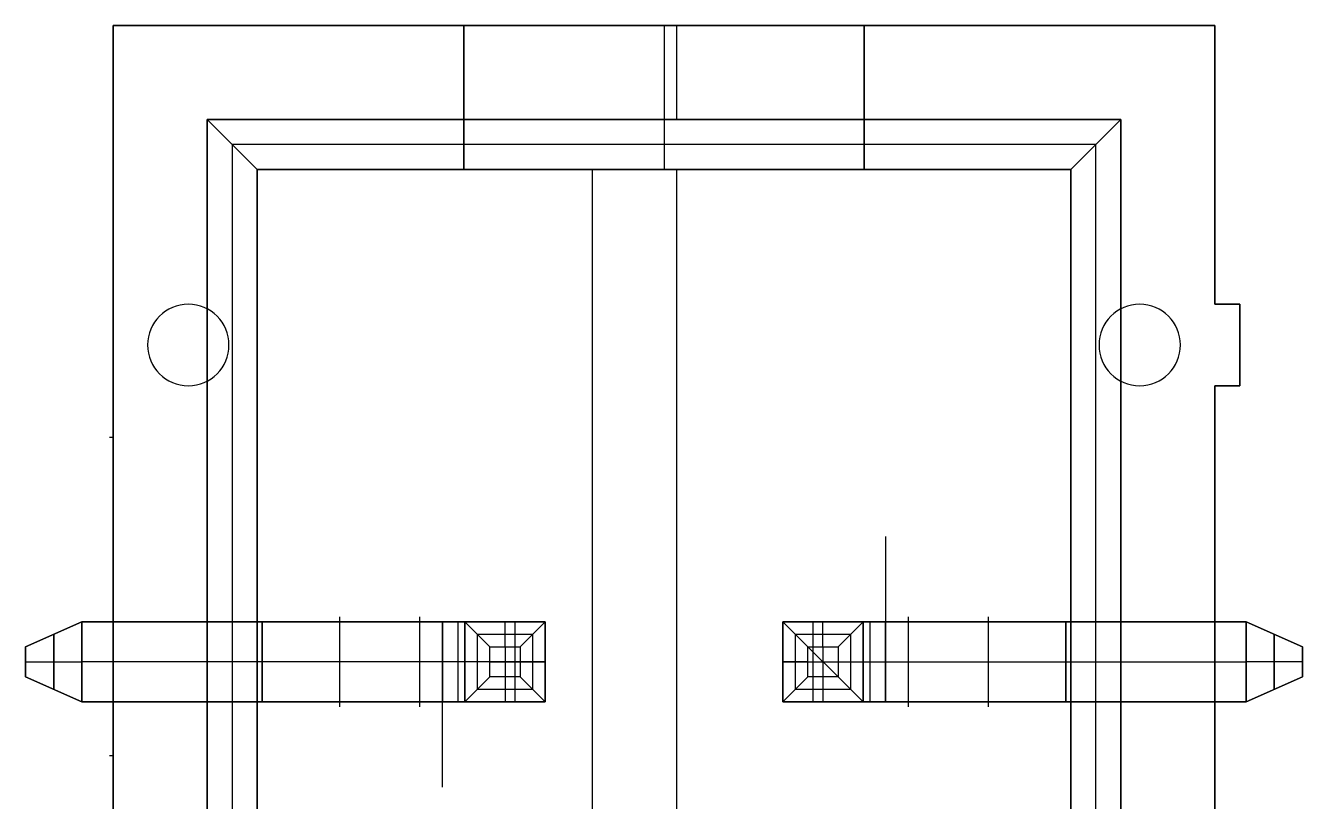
# Model space of a CAD drawing. Extents: x -5.1 to 5.1, y -25.4 to 25.4.
# Drawn here: x -5.1 to 5.1, y 19.21 to 25.4 of the extents above; entities that cross this region are included whole.
import ezdxf

# ---------------------------------------------------------------- set-up
doc = ezdxf.new("R2010")
doc.units = 0
doc.layers.add('DEFAULT', color=7, linetype='CONTINUOUS')
doc.layers.add('IGES_LEVEL_0', color=8, linetype='CONTINUOUS')

msp = doc.modelspace()

# ---------------------------------------------------------------- linework, layer by layer
at = {"layer": 'DEFAULT'}
msp.add_line((1.39, 20.2), (1.15, 20.44), dxfattribs=at)
at = {"layer": 'IGES_LEVEL_0'}
for p, q in [((-4.4, 25.4), (-4.4, 19.05)), ((-1.6, 25.4), (-4.4, 25.4)), ((4.4, 25.4), (-4.4, 25.4)), ((-4.4, 25.4), (-4.4, 19.05)), ((-4.4, 19.05), (-4.4, 25.4)), ((-4.4, 25.4), (-4.4, 19.05)), ((-4.4, 25.4), (-4.4, 19.05)), ((-4.4, 25.4), (-4.4, 19.05)), ((-4.4, 25.4), (-4.4, 19.05)), ((4.4, 25.4), (-4.4, 25.4)), ((-1.6, 25.4), (-4.4, 25.4)), ((-1.6, 25.4), (-4.4, 25.4)), ((-4.4, 25.4), (4.4, 25.4)), ((-1.6, 25.4), (-4.4, 25.4)), ((-1.6, 24.25), (-1.6, 25.4)), ((1.6, 25.4), (-1.6, 25.4)), ((-1.6, 25.4), (-1.6, 24.25)), ((-1.6, 25.4), (-1.6, 24.25)), ((-1.6, 25.4), (-1.6, 24.25)), ((-1.6, 24.25), (-1.6, 25.4)), ((-1.6, 25.4), (-1.6, 24.25)), ((1.6, 25.4), (-1.6, 25.4)), ((1.6, 25.4), (-1.6, 25.4)), ((-1.6, 25.4), (-1.6, 24.25)), ((0, 25.4), (0, 24.25)), ((0.1, 25.4), (0.1, 24.65)), ((1.6, 25.4), (1.6, 24.25)), ((4.4, 25.4), (1.6, 25.4)), ((1.6, 24.25), (1.6, 25.4)), ((1.6, 25.4), (1.6, 24.25)), ((4.4, 25.4), (1.6, 25.4)), ((1.6, 24.25), (1.6, 25.4)), ((1.6, 25.4), (1.6, 24.25)), ((1.6, 24.25), (1.6, 25.4)), ((4.4, 25.4), (1.6, 25.4)), ((4.4, 25.4), (1.6, 25.4)), ((1.6, 24.25), (1.6, 25.4)), ((4.4, 23.175), (4.4, 25.4)), ((4.4, 23.175), (4.4, 25.4)), ((4.4, 23.175), (4.4, 25.4)), ((4.4, 23.175), (4.4, 25.4)), ((4.4, 23.175), (4.4, 25.4)), ((4.4, 25.4), (4.4, 23.175)), ((4.4, 23.175), (4.4, 25.4)), ((-3.65, 19.05), (-3.65, 24.65)), ((-3.65, 24.65), (3.65, 24.65)), ((-3.65, 24.65), (-3.65, 19.05)), ((-3.25, 24.25), (-3.65, 24.65)), ((-3.65, 24.65), (-3.65, 19.05)), ((3.65, 24.65), (-3.65, 24.65)), ((-3.65, 24.65), (-3.25, 24.25)), ((3.65, 24.65), (-3.65, 24.65)), ((-3.65, 24.65), (-3.25, 24.25)), ((0, 24.65), (0, 24.25)), ((3.65, 24.65), (3.25, 24.25)), ((3.65, 24.65), (3.25, 24.25)), ((3.25, 24.25), (3.65, 24.65)), ((3.65, 24.65), (3.65, 19.05)), ((3.65, 19.05), (3.65, 24.65)), ((3.65, 19.05), (3.65, 24.65)), ((-3.45, 24.45), (-3.45, 19.05)), ((3.45, 24.45), (-3.45, 24.45)), ((3.45, 19.05), (3.45, 24.45)), ((-3.25, 24.25), (-3.25, 19.05)), ((-1.6, 24.25), (-3.25, 24.25)), ((-3.25, 19.05), (-3.25, 24.25)), ((-3.25, 24.25), (-3.25, 19.05)), ((-3.25, 24.25), (-3.25, 19.05)), ((-3.25, 19.05), (-3.25, 24.25)), ((-3.25, 24.25), (-3.25, 19.05)), ((-3.25, 19.05), (-3.25, 24.25)), ((-3.25, 24.25), (3.25, 24.25)), ((-1.6, 24.25), (-3.25, 24.25)), ((-3.25, 24.25), (3.25, 24.25)), ((-1.6, 24.25), (-3.25, 24.25)), ((-3.25, 24.25), (3.25, 24.25)), ((-1.6, 24.25), (-3.25, 24.25)), ((1.6, 24.25), (-1.6, 24.25)), ((1.6, 24.25), (-1.6, 24.25)), ((-1.6, 24.25), (1.6, 24.25)), ((1.6, 24.25), (-1.6, 24.25)), ((-1.6, 24.25), (1.6, 24.25)), ((-1.6, 24.25), (1.6, 24.25)), ((1.6, 24.25), (-1.6, 24.25)), ((-1.6, 24.25), (1.6, 24.25)), ((1.6, 24.25), (-1.6, 24.25)), ((-1.6, 24.25), (1.6, 24.25)), ((-0.575, 24.25), (-0.575, 19.05)), ((0.1, 24.25), (0.1, 19.05)), ((3.25, 24.25), (1.6, 24.25)), ((3.25, 24.25), (1.6, 24.25)), ((3.25, 24.25), (1.6, 24.25)), ((3.25, 24.25), (1.6, 24.25)), ((3.25, 19.05), (3.25, 24.25)), ((3.25, 24.25), (3.25, 19.05)), ((3.25, 24.25), (3.25, 19.05)), ((3.25, 19.05), (3.25, 24.25)), ((3.25, 19.05), (3.25, 24.25)), ((3.25, 19.05), (3.25, 24.25)), ((3.25, 24.25), (3.25, 19.05)), ((4.6, 23.175), (4.4, 23.175)), ((4.6, 23.175), (4.4, 23.175)), ((4.6, 23.175), (4.4, 23.175)), ((4.6, 23.175), (4.4, 23.175)), ((4.4, 23.175), (4.6, 23.175)), ((4.6, 23.175), (4.4, 23.175)), ((4.6, 23.175), (4.4, 23.175)), ((4.6, 22.525), (4.6, 23.175)), ((4.6, 22.525), (4.6, 23.175)), ((4.6, 22.525), (4.6, 23.175)), ((4.6, 22.525), (4.6, 23.175)), ((4.6, 22.525), (4.6, 23.175)), ((4.6, 23.175), (4.6, 22.525)), ((4.6, 22.525), (4.6, 23.175)), ((4.4, 19.05), (4.4, 22.525)), ((4.4, 22.525), (4.6, 22.525)), ((4.4, 19.05), (4.4, 22.525)), ((4.4, 22.525), (4.6, 22.525)), ((4.4, 19.05), (4.4, 22.525)), ((4.4, 22.525), (4.4, 19.05)), ((4.4, 19.05), (4.4, 22.525)), ((4.4, 19.05), (4.4, 22.525)), ((4.4, 19.05), (4.4, 22.525)), ((4.4, 22.525), (4.6, 22.525)), ((4.4, 22.525), (4.6, 22.525)), ((4.4, 22.525), (4.6, 22.525)), ((4.6, 22.525), (4.4, 22.525)), ((4.4, 22.525), (4.6, 22.525)), ((-4.4, 22.11), (-4.43, 22.11)), ((1.77, 21.32), (1.77, 20.32)), ((1.77, 21.32), (1.77, 20.32)), ((1.77, 21.32), (1.77, 20.32)), ((1.77, 21.32), (1.77, 20.32)), ((-4.4, 20.32), (-4.4, 21.07)), ((-4.4, 21.07), (-4.4, 19.57)), ((-5.1, 20.44), (-4.65, 20.64)), ((-5.1, 20.44), (-4.65, 20.64)), ((-5.1, 20.44), (-4.65, 20.64)), ((-5.1, 20.44), (-4.65, 20.64)), ((-4.65, 20.64), (-4.65, 20)), ((-4.65, 20), (-4.65, 20.64)), ((-1.77, 20.64), (-4.65, 20.64)), ((-1.77, 20.64), (-4.65, 20.64)), ((-4.65, 20.64), (-4.65, 20)), ((-4.65, 20), (-4.65, 20.64)), ((-1.77, 20.64), (-4.65, 20.64)), ((-1.77, 20.64), (-4.65, 20.64)), ((-2.59, 19.96), (-2.59, 20.68)), ((-2.59, 19.96), (-2.59, 20.68)), ((-1.95, 19.96), (-1.95, 20.68)), ((-1.95, 19.96), (-1.95, 20.68)), ((-1.77, 20.64), (-1.77, 20)), ((-1.77, 20), (-1.77, 20.64)), ((-0.95, 20.64), (-1.77, 20.64)), ((-1.59, 20.64), (-1.77, 20.64)), ((-1.77, 20.64), (-1.77, 20)), ((-1.77, 20), (-1.77, 20.64)), ((-0.95, 20.64), (-1.77, 20.64)), ((-1.59, 20.64), (-1.77, 20.64)), ((-1.59, 20.64), (-0.95, 20.64)), ((-1.59, 20), (-1.59, 20.64)), ((-1.59, 20.64), (-0.95, 20.64)), ((-1.59, 20), (-1.59, 20.64)), ((-1.59, 20.64), (-0.95, 20.64)), ((-1.39, 20.44), (-1.59, 20.64)), ((-1.59, 20), (-1.59, 20.64)), ((-1.59, 20), (-1.59, 20.64)), ((-1.59, 20), (-1.59, 20.64)), ((-1.59, 20.64), (-0.95, 20.64)), ((-1.59, 20.64), (-1.59, 20)), ((-0.95, 20.64), (-1.59, 20.64)), ((-1.59, 20.64), (-0.95, 20.64)), ((-1.39, 20.44), (-1.59, 20.64)), ((-1.59, 20), (-1.59, 20.64)), ((-1.59, 20), (-1.59, 20.64)), ((-1.59, 20.64), (-1.59, 20)), ((-1.59, 20), (-1.59, 20.64)), ((-1.59, 20.64), (-1.59, 20)), ((-0.95, 20.64), (-1.59, 20.64)), ((-1.59, 20.64), (-0.95, 20.64)), ((-0.95, 20.64), (-1.59, 20.64)), ((-1.15, 20.44), (-0.95, 20.64)), ((-1.15, 20.44), (-0.95, 20.64)), ((-0.95, 20.64), (-0.95, 20)), ((-0.95, 20.64), (-0.95, 20)), ((-0.95, 20.64), (-0.95, 20)), ((-0.95, 20), (-0.95, 20.64)), ((-0.95, 20.64), (-0.95, 20)), ((-0.95, 20), (-0.95, 20.64)), ((-0.95, 20.64), (-0.95, 20)), ((-0.95, 20), (-0.95, 20.64)), ((-0.95, 20), (-0.95, 20.64)), ((-0.95, 20.64), (-0.95, 20)), ((-0.95, 20), (-0.95, 20.64)), ((0.95, 20.64), (1.59, 20.64)), ((0.95, 20), (0.95, 20.64)), ((0.95, 20.64), (1.59, 20.64)), ((0.95, 20), (0.95, 20.64)), ((1.15, 20.44), (0.95, 20.64)), ((0.95, 20), (0.95, 20.64)), ((0.95, 20.64), (1.59, 20.64)), ((0.95, 20.64), (0.95, 20)), ((1.77, 20.64), (0.95, 20.64)), ((0.95, 20), (0.95, 20.64)), ((0.95, 20.64), (1.59, 20.64)), ((0.95, 20.64), (0.95, 20)), ((1.59, 20.64), (0.95, 20.64)), ((1.15, 20.44), (0.95, 20.64)), ((0.95, 20), (0.95, 20.64)), ((0.95, 20.64), (1.59, 20.64)), ((0.95, 20.64), (0.95, 20)), ((1.77, 20.64), (0.95, 20.64)), ((0.95, 20.64), (0.95, 20)), ((0.95, 20), (0.95, 20.64)), ((0.95, 20.64), (0.95, 20)), ((1.59, 20.64), (0.95, 20.64)), ((0.95, 20.64), (1.59, 20.64)), ((1.59, 20.64), (0.95, 20.64)), ((1.39, 20.44), (1.59, 20.64)), ((1.39, 20.44), (1.59, 20.64)), ((1.59, 20.64), (1.59, 20)), ((1.59, 20.64), (1.59, 20)), ((1.59, 20.64), (1.59, 20)), ((1.59, 20.64), (1.77, 20.64)), ((1.59, 20.64), (1.59, 20)), ((1.59, 20.64), (1.59, 20)), ((1.59, 20), (1.59, 20.64)), ((1.59, 20.64), (1.59, 20)), ((1.59, 20.64), (1.77, 20.64)), ((1.59, 20.64), (1.59, 20)), ((1.59, 20), (1.59, 20.64)), ((1.59, 20.64), (1.59, 20)), ((1.59, 20), (1.59, 20.64)), ((1.77, 20.64), (4.65, 20.64)), ((1.77, 20.64), (1.77, 20)), ((1.77, 20), (1.77, 20.64)), ((1.77, 20.64), (4.65, 20.64)), ((1.77, 20.64), (4.65, 20.64)), ((1.77, 20.64), (1.77, 20)), ((1.77, 20), (1.77, 20.64)), ((1.77, 20.64), (4.65, 20.64)), ((1.95, 20.68), (1.95, 19.96)), ((1.95, 20.68), (1.95, 19.96)), ((2.59, 20.68), (2.59, 19.96)), ((2.59, 20.68), (2.59, 19.96)), ((4.65, 20.64), (4.65, 20)), ((5.1, 20.44), (4.65, 20.64)), ((5.1, 20.44), (4.65, 20.64)), ((4.65, 20), (4.65, 20.64)), ((4.65, 20.64), (4.65, 20)), ((5.1, 20.44), (4.65, 20.64)), ((5.1, 20.44), (4.65, 20.64)), ((4.65, 20), (4.65, 20.64)), ((-5.1, 20.2), (-5.1, 20.44)), ((-5.1, 20.44), (-5.1, 20.2)), ((-5.1, 20.2), (-5.1, 20.44)), ((-5.1, 20.44), (-5.1, 20.2)), ((-1.39, 20.44), (-1.15, 20.44)), ((-1.39, 20.2), (-1.39, 20.44)), ((-1.39, 20.44), (-1.15, 20.44)), ((-1.39, 20.2), (-1.39, 20.44)), ((-1.15, 20.44), (-1.15, 20.2)), ((-1.15, 20.44), (-1.15, 20.2)), ((1.15, 20.2), (1.15, 20.44)), ((1.15, 20.44), (1.39, 20.44)), ((1.15, 20.2), (1.15, 20.44)), ((1.15, 20.44), (1.39, 20.44)), ((1.39, 20.44), (1.39, 20.2)), ((1.39, 20.44), (1.39, 20.2)), ((5.1, 20.2), (5.1, 20.44)), ((5.1, 20.44), (5.1, 20.2)), ((5.1, 20.2), (5.1, 20.44)), ((5.1, 20.44), (5.1, 20.2)), ((-4.4, 19.57), (-4.4, 20.32)), ((-1.77, 19.32), (-1.77, 20.32)), ((-1.77, 19.32), (-1.77, 20.32)), ((-1.77, 19.32), (-1.77, 20.32)), ((-1.77, 19.32), (-1.77, 20.32)), ((-5.1, 20.2), (-4.65, 20)), ((-5.1, 20.2), (-4.65, 20)), ((-5.1, 20.2), (-4.65, 20)), ((-5.1, 20.2), (-4.65, 20)), ((-1.39, 20.2), (-1.59, 20)), ((-1.39, 20.2), (-1.59, 20)), ((-1.15, 20.2), (-1.39, 20.2)), ((-1.15, 20.2), (-1.39, 20.2)), ((-1.15, 20.2), (-0.95, 20)), ((-1.15, 20.2), (-0.95, 20)), ((1.15, 20.2), (0.95, 20)), ((1.15, 20.2), (0.95, 20)), ((1.39, 20.2), (1.15, 20.2)), ((1.39, 20.2), (1.15, 20.2)), ((1.39, 20.2), (1.59, 20)), ((1.39, 20.2), (1.59, 20)), ((5.1, 20.2), (4.65, 20)), ((5.1, 20.2), (4.65, 20)), ((5.1, 20.2), (4.65, 20)), ((5.1, 20.2), (4.65, 20)), ((-1.77, 20), (-4.65, 20)), ((-1.77, 20), (-4.65, 20)), ((-1.77, 20), (-4.65, 20)), ((-1.77, 20), (-4.65, 20)), ((-1.59, 20), (-1.77, 20)), ((-1.77, 20), (-0.95, 20)), ((-1.59, 20), (-1.77, 20)), ((-1.77, 20), (-0.95, 20)), ((-0.95, 20), (-1.59, 20)), ((-0.95, 20), (-1.59, 20)), ((-0.95, 20), (-1.59, 20)), ((-0.95, 20), (-1.59, 20)), ((-1.59, 20), (-0.95, 20)), ((-0.95, 20), (-1.59, 20)), ((-1.59, 20), (-0.95, 20)), ((-0.95, 20), (-1.59, 20)), ((-1.59, 20), (-0.95, 20)), ((1.59, 20), (0.95, 20)), ((1.59, 20), (0.95, 20)), ((1.59, 20), (0.95, 20)), ((0.95, 20), (1.77, 20)), ((1.59, 20), (0.95, 20)), ((0.95, 20), (1.59, 20)), ((1.59, 20), (0.95, 20)), ((0.95, 20), (1.77, 20)), ((0.95, 20), (1.59, 20)), ((1.59, 20), (0.95, 20)), ((0.95, 20), (1.59, 20)), ((1.59, 20), (1.77, 20)), ((1.59, 20), (1.77, 20)), ((1.77, 20), (4.65, 20)), ((1.77, 20), (4.65, 20)), ((1.77, 20), (4.65, 20)), ((1.77, 20), (4.65, 20)), ((-4.4, 19.57), (-4.43, 19.57))]:
    msp.add_line(p, q, dxfattribs=at)
at = {"layer": 'IGES_LEVEL_0', "color": 40}
for p, q in [((-5.1, 20.44), (-4.65, 20.64)), ((-5.1, 20.44), (-4.65, 20.64)), ((-4.65, 20.64), (-5.1, 20.44)), ((-5.1, 20.44), (-4.65, 20.64)), ((-4.65, 20.64), (-5.1, 20.44)), ((-4.65, 20.64), (-4.65, 20)), ((-4.65, 20), (-4.65, 20.64)), ((-4.65, 20), (-4.65, 20.64)), ((-4.65, 20.64), (-1.77, 20.64)), ((-1.77, 20.64), (-4.65, 20.64)), ((-4.65, 20.64), (-4.65, 20)), ((-1.77, 20.64), (-4.65, 20.64)), ((-4.65, 20.64), (-1.77, 20.64)), ((-3.21, 20.64), (-3.21, 20)), ((-3.21, 20), (-3.21, 20.64)), ((-1.77, 20.64), (-1.77, 20)), ((-1.77, 20), (-1.77, 20.64)), ((-1.77, 20.64), (-1.77, 20)), ((-0.95, 20.64), (-1.77, 20.64)), ((-1.77, 20.64), (-1.77, 20)), ((-1.59, 20.64), (-1.77, 20.64)), ((-0.95, 20.64), (-1.77, 20.64)), ((-1.77, 20.64), (-1.59, 20.64)), ((-1.643, 20), (-1.643, 20.64)), ((-0.95, 20.64), (-1.59, 20.64)), ((-1.59, 20.64), (-1.39, 20.44)), ((-1.39, 20.44), (-1.59, 20.64)), ((-1.59, 20.64), (-1.59, 20)), ((-1.59, 20), (-1.59, 20.64)), ((-1.59, 20.64), (-0.95, 20.64)), ((-1.59, 20.64), (-0.95, 20.64)), ((-1.59, 20), (-1.59, 20.64)), ((-1.59, 20.64), (-1.59, 20)), ((-1.59, 20), (-1.59, 20.64)), ((-1.27, 20.44), (-1.27, 20.64)), ((-1.19, 20), (-1.19, 20.64)), ((-0.95, 20.64), (-1.15, 20.44)), ((-1.15, 20.44), (-0.95, 20.64)), ((-0.95, 20), (-0.95, 20.64)), ((-0.95, 20), (-0.95, 20.64)), ((-0.95, 20.64), (-0.95, 20)), ((-0.95, 20), (-0.95, 20.64)), ((-0.95, 20.64), (-0.95, 20)), ((1.15, 20.44), (0.95, 20.64)), ((0.95, 20.64), (0.95, 20)), ((1.59, 20.64), (0.95, 20.64)), ((0.95, 20.64), (1.15, 20.44)), ((0.95, 20.64), (0.95, 20)), ((1.77, 20.64), (0.95, 20.64)), ((0.95, 20.64), (1.59, 20.64)), ((1.77, 20.64), (0.95, 20.64)), ((0.95, 20.64), (1.59, 20.64)), ((0.95, 20), (0.95, 20.64)), ((0.95, 20.64), (0.95, 20)), ((0.95, 20), (0.95, 20.64)), ((1.19, 20.64), (1.19, 20)), ((1.27, 20.44), (1.27, 20.64)), ((1.59, 20.64), (1.39, 20.44)), ((1.39, 20.44), (1.59, 20.64)), ((1.59, 20), (1.59, 20.64)), ((1.59, 20.64), (1.59, 20)), ((1.77, 20.64), (1.59, 20.64)), ((1.59, 20.64), (1.59, 20)), ((1.59, 20), (1.59, 20.64)), ((1.59, 20.64), (1.59, 20)), ((1.59, 20.64), (1.77, 20.64)), ((1.643, 20.64), (1.643, 20)), ((1.77, 20.64), (1.77, 20)), ((4.65, 20.64), (1.77, 20.64)), ((1.77, 20), (1.77, 20.64)), ((1.77, 20.64), (4.65, 20.64)), ((1.77, 20), (1.77, 20.64)), ((1.77, 20), (1.77, 20.64)), ((1.77, 20.64), (4.65, 20.64)), ((4.65, 20.64), (1.77, 20.64)), ((3.21, 20.64), (3.21, 20)), ((3.21, 20), (3.21, 20.64)), ((5.1, 20.44), (4.65, 20.64)), ((4.65, 20.64), (4.65, 20)), ((5.1, 20.44), (4.65, 20.64)), ((4.65, 20.64), (5.1, 20.44)), ((5.1, 20.44), (4.65, 20.64)), ((4.65, 20), (4.65, 20.64)), ((4.65, 20.64), (5.1, 20.44)), ((4.65, 20), (4.65, 20.64)), ((4.65, 20.64), (4.65, 20)), ((-4.875, 20.1), (-4.875, 20.54)), ((-4.875, 20.54), (-4.875, 20.1)), ((-1.49, 20.54), (-1.05, 20.54)), ((-1.49, 20.1), (-1.49, 20.54)), ((-1.05, 20.54), (-1.05, 20.1)), ((1.05, 20.1), (1.05, 20.54)), ((1.05, 20.54), (1.49, 20.54)), ((1.49, 20.54), (1.49, 20.1)), ((4.875, 20.1), (4.875, 20.54)), ((4.875, 20.54), (4.875, 20.1)), ((-5.1, 20.2), (-5.1, 20.44)), ((-5.1, 20.44), (-5.1, 20.2)), ((-5.1, 20.2), (-5.1, 20.44)), ((-5.1, 20.44), (-5.1, 20.2)), ((-5.1, 20.44), (-5.1, 20.2)), ((-1.39, 20.44), (-1.15, 20.44)), ((-1.39, 20.2), (-1.39, 20.44)), ((-1.39, 20.2), (-1.39, 20.44)), ((-1.39, 20.44), (-1.15, 20.44)), ((-1.27, 20.44), (-1.27, 20.2)), ((-1.15, 20.44), (-1.15, 20.2)), ((-1.15, 20.44), (-1.15, 20.2)), ((1.15, 20.2), (1.15, 20.44)), ((1.15, 20.44), (1.39, 20.44)), ((1.15, 20.2), (1.15, 20.44)), ((1.15, 20.44), (1.39, 20.44)), ((1.27, 20.44), (1.27, 20.2)), ((1.39, 20.44), (1.39, 20.2)), ((1.39, 20.44), (1.39, 20.2)), ((5.1, 20.2), (5.1, 20.44)), ((5.1, 20.44), (5.1, 20.2)), ((5.1, 20.2), (5.1, 20.44)), ((5.1, 20.44), (5.1, 20.2)), ((5.1, 20.44), (5.1, 20.2)), ((-5.1, 20.32), (-4.65, 20.32)), ((-5.1, 20.32), (-4.65, 20.32)), ((-1.77, 20.32), (-4.65, 20.32)), ((-1.77, 20.32), (-4.65, 20.32)), ((-0.95, 20.32), (-1.77, 20.32)), ((-1.59, 20.32), (-1.77, 20.32)), ((-1.39, 20.32), (-1.59, 20.32)), ((-1.39, 20.32), (-1.15, 20.32)), ((-1.15, 20.32), (-0.95, 20.32)), ((1.15, 20.32), (0.95, 20.32)), ((0.95, 20.32), (1.77, 20.32)), ((1.15, 20.32), (1.39, 20.32)), ((1.39, 20.32), (1.59, 20.32)), ((1.59, 20.32), (1.77, 20.32)), ((1.77, 20.32), (4.65, 20.32)), ((1.77, 20.32), (4.65, 20.32)), ((5.1, 20.32), (4.65, 20.32)), ((5.1, 20.32), (4.65, 20.32)), ((-5.1, 20.2), (-4.65, 20)), ((-4.65, 20), (-5.1, 20.2)), ((-5.1, 20.2), (-4.65, 20)), ((-4.65, 20), (-5.1, 20.2)), ((-5.1, 20.2), (-4.65, 20)), ((-1.59, 20), (-1.39, 20.2)), ((-1.39, 20.2), (-1.59, 20)), ((-1.15, 20.2), (-1.39, 20.2)), ((-1.15, 20.2), (-1.39, 20.2)), ((-1.27, 20.2), (-1.27, 20)), ((-1.15, 20.2), (-0.95, 20)), ((-0.95, 20), (-1.15, 20.2)), ((0.95, 20), (1.15, 20.2)), ((1.15, 20.2), (0.95, 20)), ((1.39, 20.2), (1.15, 20.2)), ((1.39, 20.2), (1.15, 20.2)), ((1.27, 20.2), (1.27, 20)), ((1.59, 20), (1.39, 20.2)), ((1.39, 20.2), (1.59, 20)), ((5.1, 20.2), (4.65, 20)), ((4.65, 20), (5.1, 20.2)), ((5.1, 20.2), (4.65, 20)), ((4.65, 20), (5.1, 20.2)), ((5.1, 20.2), (4.65, 20)), ((-1.05, 20.1), (-1.49, 20.1)), ((1.49, 20.1), (1.05, 20.1)), ((-1.77, 20), (-4.65, 20)), ((-4.65, 20), (-1.77, 20)), ((-1.77, 20), (-4.65, 20)), ((-4.65, 20), (-1.77, 20)), ((-1.77, 20), (-0.95, 20)), ((-1.77, 20), (-1.59, 20)), ((-1.59, 20), (-1.77, 20)), ((-1.77, 20), (-0.95, 20)), ((-1.59, 20), (-0.95, 20)), ((-0.95, 20), (-1.59, 20)), ((-0.95, 20), (-1.59, 20)), ((0.95, 20), (1.59, 20)), ((0.95, 20), (1.77, 20)), ((1.59, 20), (0.95, 20)), ((0.95, 20), (1.77, 20)), ((1.59, 20), (0.95, 20)), ((1.59, 20), (1.77, 20)), ((1.77, 20), (1.59, 20)), ((1.77, 20), (4.65, 20)), ((4.65, 20), (1.77, 20)), ((1.77, 20), (4.65, 20)), ((4.65, 20), (1.77, 20))]:
    msp.add_line(p, q, dxfattribs=at)
at = {"layer": 'IGES_LEVEL_0'}
for centre, start, end in [((-3.8, 22.85), 90, 270), ((-3.8, 22.85), 90, 270), ((-3.8, 22.85), 90, 270), ((-3.8, 22.85), 90, 270), ((-3.8, 22.85), 90, 270), ((-3.8, 22.85), 90, 270), ((-3.8, 22.85), 90, 270), ((-3.8, 22.85), 270, 90), ((-3.8, 22.85), 270, 90), ((-3.8, 22.85), 270, 90), ((-3.8, 22.85), 270, 90), ((-3.8, 22.85), 270, 90), ((-3.8, 22.85), 270, 90), ((-3.8, 22.85), 270, 90), ((3.8, 22.85), 90, 270), ((3.8, 22.85), 90, 270), ((3.8, 22.85), 90, 270), ((3.8, 22.85), 90, 270), ((3.8, 22.85), 90, 270), ((3.8, 22.85), 90, 270), ((3.8, 22.85), 90, 270), ((3.8, 22.85), 270, 90), ((3.8, 22.85), 270, 90), ((3.8, 22.85), 270, 90), ((3.8, 22.85), 270, 90), ((3.8, 22.85), 270, 90), ((3.8, 22.85), 270, 90), ((3.8, 22.85), 270, 90)]:
    msp.add_arc(centre, 0.325, start, end, dxfattribs=at)

doc.saveas('drawing.dxf')
